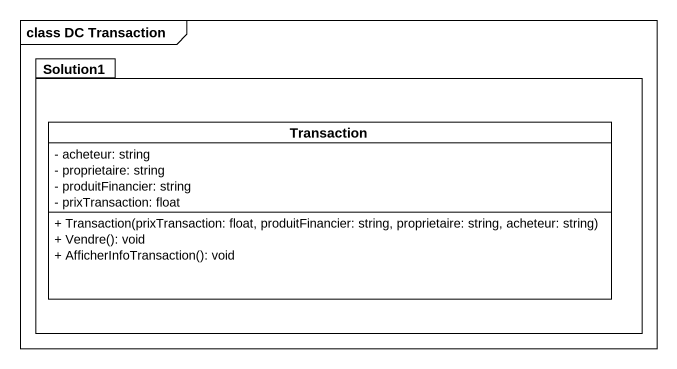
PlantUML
@startuml
mainframe class DC Transaction
hide circle
hide empty members
skinparam classAttributeIconSize 0
package Solution1 {
  class Transaction {
    - acheteur: string
    - proprietaire: string
    - produitFinancier: string
    - prixTransaction: float
    + Transaction(prixTransaction: float, produitFinancier: string, proprietaire: string, acheteur: string)
    + Vendre(): void
    + AfficherInfoTransaction(): void
  }
}
@enduml
